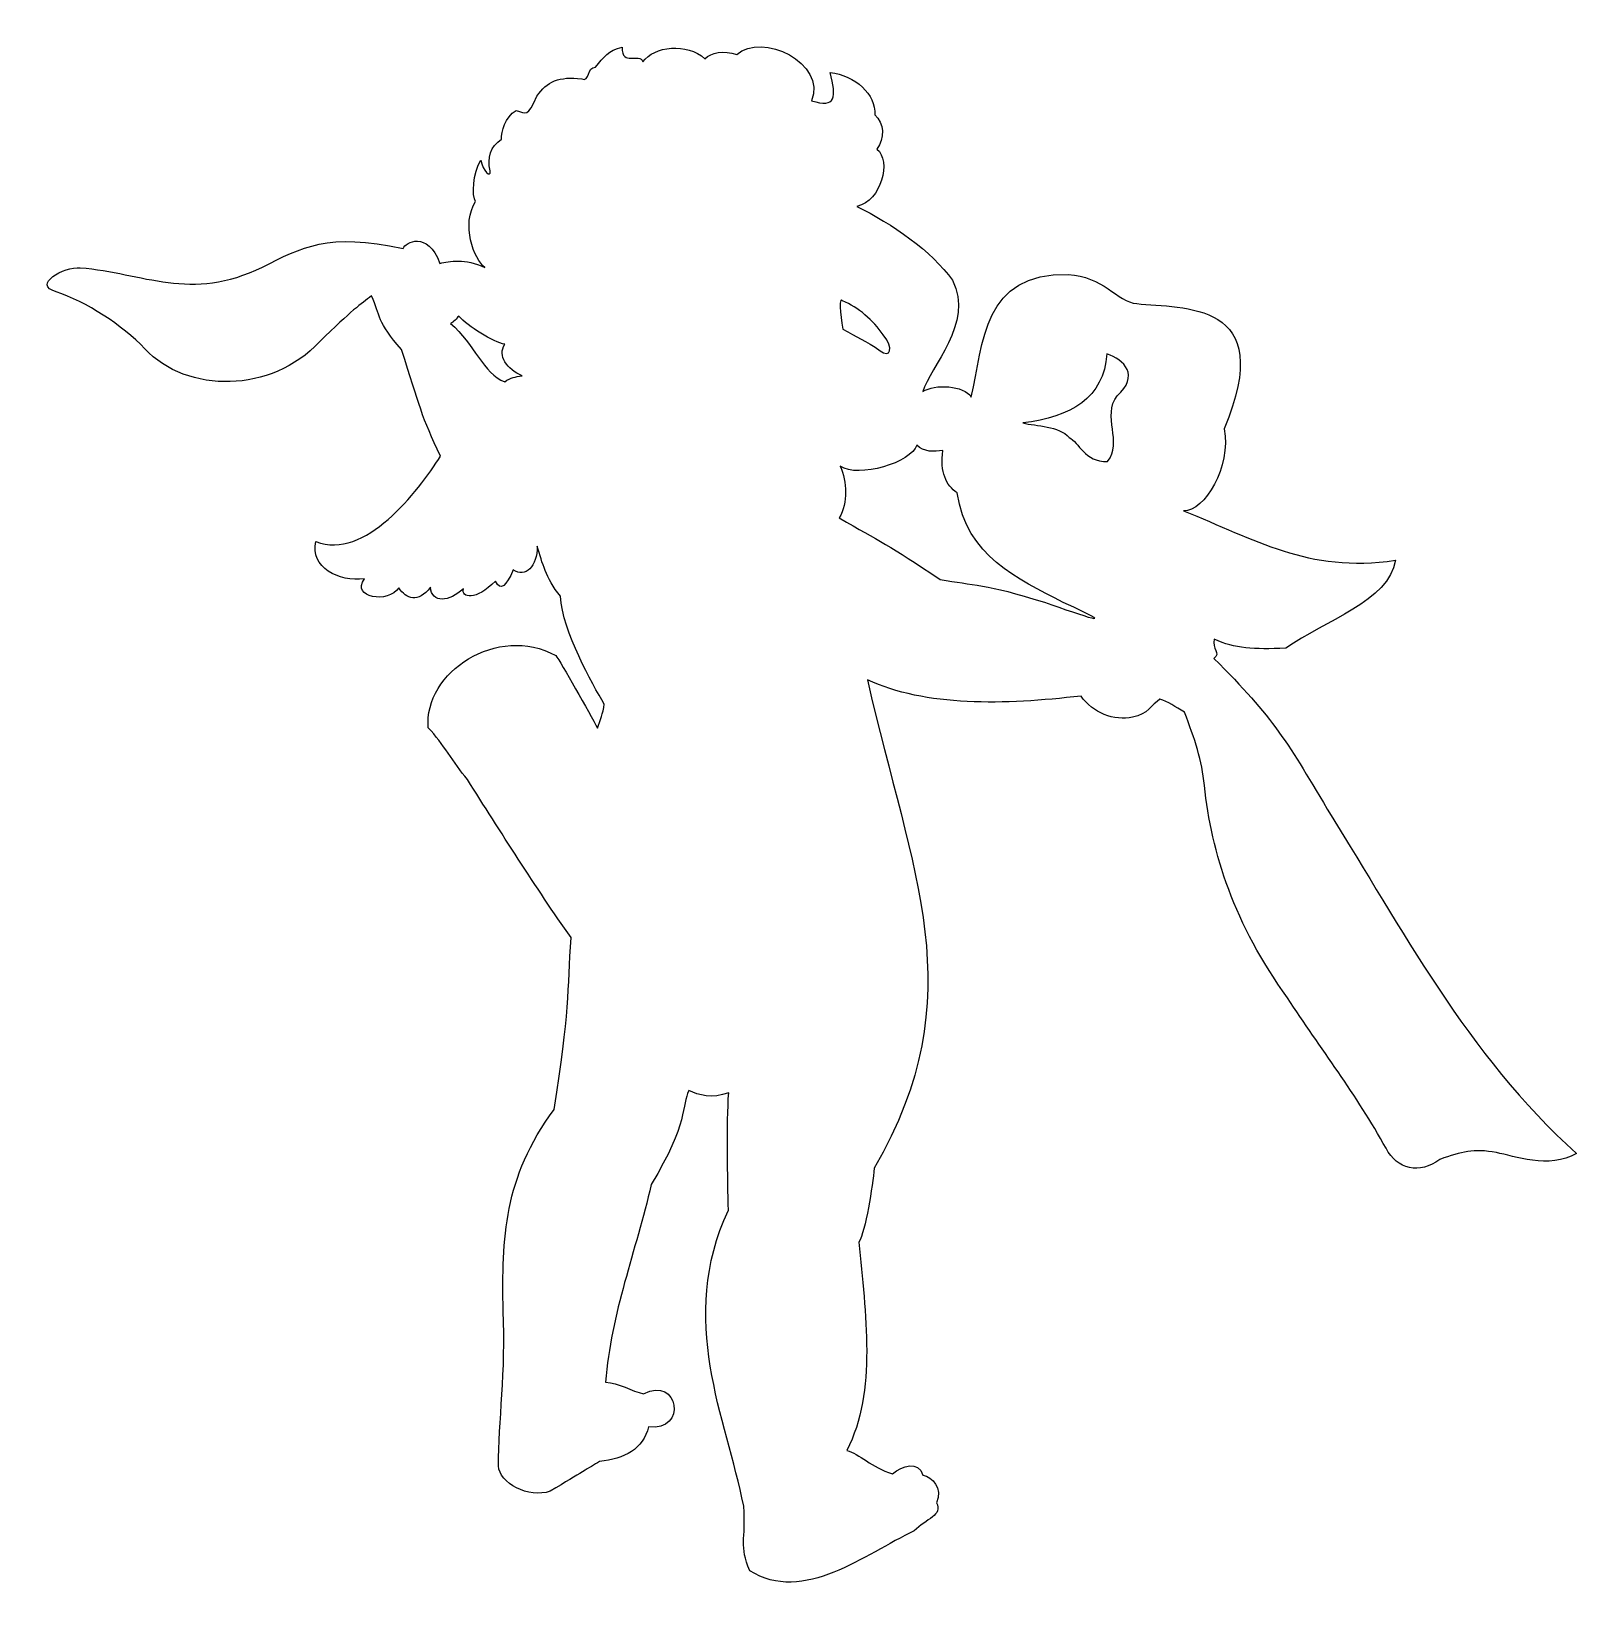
# Model space of a CAD drawing. Header units: centimetres. Extents: x -6.2 to 5.5, y -3.4 to 8.4.
import ezdxf

# ---------------------------------------------------------------- set-up
doc = ezdxf.new("R2010")
doc.units = ezdxf.units.CM
doc.header["$MEASUREMENT"] = 0
doc.layers.add('Layer 1', color=7, linetype='Continuous')

msp = doc.modelspace()

# ---------------------------------------------------------------- linework, layer by layer
at = {"layer": 'Layer 1'}
for points, knots in [([(-0.8604, 8.22371), (-0.96096, 8.25897), (-1.05046, 8.23923), (-1.10058, 8.19325), (-1.10058, 8.19325), (-1.23252, 8.31565), (-1.48504, 8.28847), (-1.56628, 8.16944), (-1.56628, 8.16944), (-1.59269, 8.24398), (-1.72599, 8.13152), (-1.72337, 8.27941), (-1.72337, 8.27941), (-1.82722, 8.25834), (-1.86015, 8.2083), (-1.92346, 8.12893), (-1.92346, 8.12893), (-1.98636, 8.13388), (-1.96657, 8.01491), (-2.02747, 8.04085), (-2.02747, 8.04085), (-2.19632, 8.0626), (-2.2906, 8.02306), (-2.36498, 7.91065), (-2.36498, 7.91065), (-2.43717, 7.75281), (-2.44292, 7.78028), (-2.52135, 7.80357), (-2.52135, 7.80357), (-2.60503, 7.75273), (-2.63392, 7.64668), (-2.63182, 7.5868), (-2.63182, 7.5868), (-2.71502, 7.53366), (-2.73939, 7.44612), (-2.71801, 7.34972), (-2.71801, 7.34972), (-2.7059, 7.28841), (-2.77413, 7.35099), (-2.78803, 7.42955), (-2.78803, 7.42955), (-2.8462, 7.33543), (-2.8572, 7.15719), (-2.82612, 7.11786), (-2.82612, 7.11786), (-2.93772, 6.94834), (-2.83866, 6.68163), (-2.75642, 6.62078), (-2.75642, 6.62078), (-2.90978, 6.69293), (-3.02022, 6.66752), (-3.09598, 6.65251), (-3.09598, 6.65251), (-3.18912, 6.90287), (-3.35697, 6.80987), (-3.37123, 6.76467), (-3.37123, 6.76467), (-3.94127, 6.88747), (-4.13369, 6.77198), (-4.43122, 6.6248), (-4.43122, 6.6248), (-4.9697, 6.35842), (-5.3307, 6.58225), (-5.80336, 6.61959), (-5.80336, 6.61959), (-5.92673, 6.63038), (-6.1707, 6.4899), (-5.98482, 6.4389), (-5.98482, 6.4389), (-5.76046, 6.3624), (-5.48645, 6.18868), (-5.31757, 6.00924), (-5.31757, 6.00924), (-4.99668, 5.66829), (-4.36348, 5.67384), (-4.00209, 6.06104), (-4.00209, 6.06104), (-3.7566, 6.30294), (-3.69275, 6.34435), (-3.60935, 6.40748), (-3.60935, 6.40748), (-3.54433, 6.25723), (-3.56951, 6.21296), (-3.38378, 6.00272), (-3.38378, 6.00272), (-3.24893, 5.58332), (-3.23272, 5.49296), (-3.08975, 5.20045), (-3.08975, 5.20045), (-3.26266, 4.93563), (-3.65802, 4.40958), (-4.03021, 4.5587), (-4.03021, 4.5587), (-4.07311, 4.36627), (-3.85857, 4.25041), (-3.6633, 4.2769), (-3.6633, 4.2769), (-3.77041, 4.1338), (-3.48093, 4.08826), (-3.40475, 4.20939), (-3.40475, 4.20939), (-3.34906, 4.12498), (-3.25886, 4.09225), (-3.16716, 4.21386), (-3.16716, 4.21386), (-3.15698, 4.08969), (-3.02512, 4.10372), (-2.91877, 4.20253), (-2.91877, 4.20253), (-2.93514, 4.13455), (-2.82597, 4.10822), (-2.67763, 4.26031), (-2.67763, 4.26031), (-2.63883, 4.1787), (-2.59466, 4.22487), (-2.54261, 4.34382), (-2.54261, 4.34382), (-2.45252, 4.28162), (-2.35994, 4.37268), (-2.36261, 4.52197), (-2.36261, 4.52197), (-2.32169, 4.39221), (-2.30031, 4.28918), (-2.18825, 4.14596), (-2.18825, 4.14596), (-2.17016, 3.87743), (-1.94749, 3.48576), (-1.85804, 3.33425), (-1.85804, 3.33425), (-1.86761, 3.26276), (-1.88804, 3.21379), (-1.90751, 3.15226), (-1.90751, 3.15226), (-1.96771, 3.26214), (-2.18469, 3.65187), (-2.22314, 3.70059), (-2.22314, 3.70059), (-2.6593, 3.93811), (-3.21839, 3.5748), (-3.18271, 3.15558), (-3.18271, 3.15558), (-3.06819, 3.03349), (-2.99563, 2.89769), (-2.88753, 2.76532), (-2.88753, 2.76532), (-2.64316, 2.37998), (-2.37151, 1.94879), (-2.10792, 1.57585), (-2.10792, 1.57585), (-2.13364, 1.17515), (-2.1182, 1.01398), (-2.23572, 0.2823), (-2.23572, 0.2823), (-2.61672, -0.23759), (-2.62783, -0.68062), (-2.61948, -1.23584), (-2.61948, -1.23584), (-2.59601, -1.68994), (-2.65606, -2.07062), (-2.65326, -2.40247), (-2.65326, -2.40247), (-2.65218, -2.52984), (-2.42454, -2.6494), (-2.2644, -2.59215), (-2.2644, -2.59215), (-2.02428, -2.44763), (-1.97972, -2.42059), (-1.8932, -2.36861), (-1.8932, -2.36861), (-1.70712, -2.35107), (-1.56444, -2.2732), (-1.52352, -2.10879), (-1.52352, -2.10879), (-1.23273, -2.14474), (-1.29441, -1.71992), (-1.56204, -1.85981), (-1.56204, -1.85981), (-1.64663, -1.83919), (-1.75405, -1.77569), (-1.84734, -1.77105), (-1.84734, -1.77105), (-1.80908, -1.25422), (-1.61822, -0.78266), (-1.50421, -0.28282), (-1.50421, -0.28282), (-1.22096, 0.18395), (-1.27659, 0.31436), (-1.22051, 0.42392), (-1.22051, 0.42392), (-1.14616, 0.38855), (-1.04754, 0.36116), (-0.92091, 0.40729), (-0.92091, 0.40729), (-0.93681, 0.1736), (-0.92942, -0.24576), (-0.923, -0.47638), (-0.923, -0.47638), (-1.30747, -1.29761), (-0.94057, -2.04531), (-0.80759, -2.70447), (-0.80759, -2.70447), (-0.78939, -2.96609), (-0.8446, -2.99772), (-0.76177, -3.19108), (-0.76177, -3.19108), (-0.35896, -3.44565), (0.10673, -3.06679), (0.47511, -2.89085), (0.47511, -2.89085), (0.56769, -2.80047), (0.69329, -2.77272), (0.64383, -2.67928), (0.64383, -2.67928), (0.69305, -2.56867), (0.6114, -2.48356), (0.54213, -2.47092), (0.54213, -2.47092), (0.50659, -2.36078), (0.38856, -2.40074), (0.31218, -2.46066), (0.31218, -2.46066), (0.15268, -2.41297), (0.06267, -2.31065), (-0.03085, -2.28489), (-0.03085, -2.28489), (0.19608, -1.84001), (0.10935, -1.25252), (0.05996, -0.71655), (0.05996, -0.71655), (0.10894, -0.63937), (0.16301, -0.28887), (0.17562, -0.16108), (0.17562, -0.16108), (0.93088, 1.14969), (0.454, 2.05273), (0.12328, 3.51756), (0.12328, 3.51756), (0.55781, 3.31209), (1.15731, 3.32664), (1.73188, 3.3948), (1.73188, 3.3948), (1.81903, 3.26747), (1.98344, 3.20561), (2.12001, 3.23436), (2.12001, 3.23436), (2.23467, 3.25849), (2.26359, 3.32759), (2.32654, 3.37099), (2.32654, 3.37099), (2.38675, 3.35414), (2.44135, 3.31196), (2.51162, 3.27286), (2.51162, 3.27286), (2.58872, 3.07376), (2.64246, 2.90716), (2.66148, 2.72183), (2.66148, 2.72183), (2.71183, 2.21316), (2.88951, 1.6726), (3.28636, 1.12329), (3.28636, 1.12329), (3.53368, 0.74426), (3.80759, 0.38939), (4.02885, -0.01055), (4.02885, -0.01055), (4.11148, -0.16997), (4.28049, -0.2088), (4.4335, -0.09399), (4.4335, -0.09399), (4.59925, -0.03583), (4.68715, -0.00984), (4.86036, -0.04334), (4.86036, -0.04334), (4.98962, -0.06768), (5.25598, -0.16966), (5.46304, -0.05025), (5.46304, -0.05025), (4.63857, 0.6904), (4.12899, 1.67966), (3.61475, 2.494), (3.61475, 2.494), (3.29355, 3.03873), (3.18306, 3.23066), (2.7324, 3.67817), (2.7324, 3.67817), (2.78833, 3.71956), (2.71604, 3.75001), (2.73444, 3.82171), (2.73444, 3.82171), (2.89521, 3.75205), (3.02749, 3.74304), (3.27452, 3.75579), (3.27452, 3.75579), (3.56378, 3.95985), (4.05549, 4.11076), (4.0989, 4.41645), (4.0989, 4.41645), (3.4326, 4.3209), (3.04586, 4.57557), (2.50316, 4.78859), (2.50316, 4.78859), (2.66195, 4.78519), (2.8666, 5.1215), (2.80918, 5.40625), (2.80918, 5.40625), (3.2201, 6.38013), (2.49363, 6.3109), (2.15171, 6.3492), (2.15171, 6.3492), (2.00448, 6.36192), (1.89348, 6.55941), (1.63608, 6.56738), (1.63608, 6.56738), (0.99098, 6.58734), (0.99862, 6.04784), (0.90586, 5.64555), (0.90586, 5.64555), (0.85163, 5.73585), (0.62851, 5.74484), (0.54147, 5.68825), (0.54147, 5.68825), (0.5926, 5.86904), (0.93021, 6.2025), (0.76474, 6.5247), (0.76474, 6.5247), (0.60829, 6.74669), (0.30658, 6.95137), (0.04476, 7.08135), (0.04476, 7.08135), (0.23057, 7.12112), (0.30433, 7.42732), (0.19546, 7.51168), (0.19546, 7.51168), (0.25481, 7.59362), (0.25259, 7.71022), (0.17833, 7.77011), (0.17833, 7.77011), (0.18929, 7.92654), (0.03342, 8.06578), (-0.15776, 8.09062), (-0.15776, 8.09062), (-0.10756, 7.90279), (-0.112, 7.81836), (-0.29792, 7.87713), (-0.29792, 7.87713), (-0.17742, 8.15893), (-0.67449, 8.39837), (-0.86039, 8.22374), (-0.86039, 8.22374), (-0.86039, 8.22374), (-0.86038, 8.22374), (-0.86038, 8.22374), (-0.86038, 8.22374), (-0.86038, 8.22374), (-0.8604, 8.22371), (-0.8604, 8.22371)], [0, 0, 0, 0, 0.01111111, 0.01111111, 0.01111111, 0.01111111, 0.02222222, 0.02222222, 0.02222222, 0.02222222, 0.03333333, 0.03333333, 0.03333333, 0.03333333, 0.04444444, 0.04444444, 0.04444444, 0.04444444, 0.05555556, 0.05555556, 0.05555556, 0.05555556, 0.06666667, 0.06666667, 0.06666667, 0.06666667, 0.07777778, 0.07777778, 0.07777778, 0.07777778, 0.08888889, 0.08888889, 0.08888889, 0.08888889, 0.1, 0.1, 0.1, 0.1, 0.11111111, 0.11111111, 0.11111111, 0.11111111, 0.12222222, 0.12222222, 0.12222222, 0.12222222, 0.13333333, 0.13333333, 0.13333333, 0.13333333, 0.14444444, 0.14444444, 0.14444444, 0.14444444, 0.15555556, 0.15555556, 0.15555556, 0.15555556, 0.16666667, 0.16666667, 0.16666667, 0.16666667, 0.17777778, 0.17777778, 0.17777778, 0.17777778, 0.18888889, 0.18888889, 0.18888889, 0.18888889, 0.2, 0.2, 0.2, 0.2, 0.21111111, 0.21111111, 0.21111111, 0.21111111, 0.22222222, 0.22222222, 0.22222222, 0.22222222, 0.23333333, 0.23333333, 0.23333333, 0.23333333, 0.24444444, 0.24444444, 0.24444444, 0.24444444, 0.25555556, 0.25555556, 0.25555556, 0.25555556, 0.26666667, 0.26666667, 0.26666667, 0.26666667, 0.27777778, 0.27777778, 0.27777778, 0.27777778, 0.28888889, 0.28888889, 0.28888889, 0.28888889, 0.3, 0.3, 0.3, 0.3, 0.31111111, 0.31111111, 0.31111111, 0.31111111, 0.32222222, 0.32222222, 0.32222222, 0.32222222, 0.33333333, 0.33333333, 0.33333333, 0.33333333, 0.34444444, 0.34444444, 0.34444444, 0.34444444, 0.35555556, 0.35555556, 0.35555556, 0.35555556, 0.36666667, 0.36666667, 0.36666667, 0.36666667, 0.37777778, 0.37777778, 0.37777778, 0.37777778, 0.38888889, 0.38888889, 0.38888889, 0.38888889, 0.4, 0.4, 0.4, 0.4, 0.41111111, 0.41111111, 0.41111111, 0.41111111, 0.42222222, 0.42222222, 0.42222222, 0.42222222, 0.43333333, 0.43333333, 0.43333333, 0.43333333, 0.44444444, 0.44444444, 0.44444444, 0.44444444, 0.45555556, 0.45555556, 0.45555556, 0.45555556, 0.46666667, 0.46666667, 0.46666667, 0.46666667, 0.47777778, 0.47777778, 0.47777778, 0.47777778, 0.48888889, 0.48888889, 0.48888889, 0.48888889, 0.5, 0.5, 0.5, 0.5, 0.51111111, 0.51111111, 0.51111111, 0.51111111, 0.52222222, 0.52222222, 0.52222222, 0.52222222, 0.53333333, 0.53333333, 0.53333333, 0.53333333, 0.54444444, 0.54444444, 0.54444444, 0.54444444, 0.55555556, 0.55555556, 0.55555556, 0.55555556, 0.56666667, 0.56666667, 0.56666667, 0.56666667, 0.57777778, 0.57777778, 0.57777778, 0.57777778, 0.58888889, 0.58888889, 0.58888889, 0.58888889, 0.6, 0.6, 0.6, 0.6, 0.61111111, 0.61111111, 0.61111111, 0.61111111, 0.62222222, 0.62222222, 0.62222222, 0.62222222, 0.63333333, 0.63333333, 0.63333333, 0.63333333, 0.64444444, 0.64444444, 0.64444444, 0.64444444, 0.65555556, 0.65555556, 0.65555556, 0.65555556, 0.66666667, 0.66666667, 0.66666667, 0.66666667, 0.67777778, 0.67777778, 0.67777778, 0.67777778, 0.68888889, 0.68888889, 0.68888889, 0.68888889, 0.7, 0.7, 0.7, 0.7, 0.71111111, 0.71111111, 0.71111111, 0.71111111, 0.72222222, 0.72222222, 0.72222222, 0.72222222, 0.73333333, 0.73333333, 0.73333333, 0.73333333, 0.74444444, 0.74444444, 0.74444444, 0.74444444, 0.75555556, 0.75555556, 0.75555556, 0.75555556, 0.76666667, 0.76666667, 0.76666667, 0.76666667, 0.77777778, 0.77777778, 0.77777778, 0.77777778, 0.78888889, 0.78888889, 0.78888889, 0.78888889, 0.8, 0.8, 0.8, 0.8, 0.81111111, 0.81111111, 0.81111111, 0.81111111, 0.82222222, 0.82222222, 0.82222222, 0.82222222, 0.83333333, 0.83333333, 0.83333333, 0.83333333, 0.84444444, 0.84444444, 0.84444444, 0.84444444, 0.85555556, 0.85555556, 0.85555556, 0.85555556, 0.86666667, 0.86666667, 0.86666667, 0.86666667, 0.87777778, 0.87777778, 0.87777778, 0.87777778, 0.88888889, 0.88888889, 0.88888889, 0.88888889, 0.9, 0.9, 0.9, 0.9, 0.91111111, 0.91111111, 0.91111111, 0.91111111, 0.92222222, 0.92222222, 0.92222222, 0.92222222, 0.93333333, 0.93333333, 0.93333333, 0.93333333, 0.94444444, 0.94444444, 0.94444444, 0.94444444, 0.95555556, 0.95555556, 0.95555556, 0.95555556, 0.96666667, 0.96666667, 0.96666667, 0.96666667, 0.97777778, 0.97777778, 0.97777778, 0.97777778, 1, 1, 1, 1]), ([(-0.06306, 6.37077), (0.05471, 6.32231), (0.16606, 6.22426), (0.24278, 6.11311), (0.24278, 6.11311), (0.33015, 6.01146), (0.2913, 5.93574), (0.22042, 5.99479), (0.22042, 5.99479), (0.11011, 6.07479), (0.04115, 6.09448), (-0.06088, 6.15804), (-0.06088, 6.15804), (-0.0823, 6.27327), (-0.09116, 6.413), (-0.06308, 6.37078), (-0.06308, 6.37078), (-0.06308, 6.37078), (-0.06307, 6.37078), (-0.06307, 6.37078), (-0.06307, 6.37078), (-0.06307, 6.37078), (-0.06306, 6.37077), (-0.06306, 6.37077)], [0, 0, 0, 0, 0.14285714, 0.14285714, 0.14285714, 0.14285714, 0.28571429, 0.28571429, 0.28571429, 0.28571429, 0.42857143, 0.42857143, 0.42857143, 0.42857143, 0.57142857, 0.57142857, 0.57142857, 0.57142857, 0.71428571, 0.71428571, 0.71428571, 0.71428571, 1, 1, 1, 1]), ([(-2.95302, 6.25601), (-2.88496, 6.17633), (-2.69371, 6.06069), (-2.60624, 6.04327), (-2.60624, 6.04327), (-2.66421, 5.95524), (-2.58965, 5.85544), (-2.47563, 5.80579), (-2.47563, 5.80579), (-2.53192, 5.79512), (-2.55939, 5.79757), (-2.60727, 5.75931), (-2.60727, 5.75931), (-2.76867, 5.82142), (-2.83504, 6.0462), (-3.01441, 6.20046), (-3.01441, 6.20046), (-2.99297, 6.2093), (-2.96844, 6.23872), (-2.95301, 6.25601), (-2.95301, 6.25601), (-2.95301, 6.25601), (-2.95302, 6.25601), (-2.95302, 6.25601)], [0, 0, 0, 0, 0.14285714, 0.14285714, 0.14285714, 0.14285714, 0.28571429, 0.28571429, 0.28571429, 0.28571429, 0.42857143, 0.42857143, 0.42857143, 0.42857143, 0.57142857, 0.57142857, 0.57142857, 0.57142857, 0.71428571, 0.71428571, 0.71428571, 0.71428571, 1, 1, 1, 1]), ([(1.926, 5.97115), (2.05794, 5.92894), (2.17461, 5.80507), (2.00412, 5.65517), (2.00412, 5.65517), (1.88779, 5.50325), (2.04963, 5.30483), (1.93196, 5.16102), (1.93196, 5.16102), (1.75683, 5.15532), (1.71825, 5.30507), (1.64183, 5.34142), (1.64183, 5.34142), (1.56699, 5.42985), (1.39562, 5.4254), (1.29355, 5.45094), (1.29355, 5.45094), (1.65326, 5.49219), (1.90682, 5.64147), (1.926, 5.97115)], [0, 0, 0, 0, 0.16666667, 0.16666667, 0.16666667, 0.16666667, 0.33333333, 0.33333333, 0.33333333, 0.33333333, 0.5, 0.5, 0.5, 0.5, 0.66666667, 0.66666667, 0.66666667, 0.66666667, 1, 1, 1, 1]), ([(0.69197, 5.24315), (0.66843, 5.08158), (0.7163, 4.98048), (0.79929, 4.92484), (0.79929, 4.92484), (0.87229, 4.44468), (1.24955, 4.28147), (1.59879, 4.09899), (1.59879, 4.09899), (2.06298, 3.88685), (1.75196, 3.99987), (1.45589, 4.10029), (1.45589, 4.10029), (1.00814, 4.24306), (0.92321, 4.22565), (0.67042, 4.27257), (0.67042, 4.27257), (0.28284, 4.53282), (0.21683, 4.55964), (-0.08808, 4.73516), (-0.08808, 4.73516), (-0.02273, 4.851), (-0.03137, 5.00676), (-0.08035, 5.12562), (-0.08035, 5.12562), (0.05497, 5.03059), (0.45611, 5.15477), (0.49532, 5.28272), (0.49532, 5.28272), (0.54764, 5.2312), (0.62498, 5.23223), (0.69197, 5.24315)], [0, 0, 0, 0, 0.11111111, 0.11111111, 0.11111111, 0.11111111, 0.22222222, 0.22222222, 0.22222222, 0.22222222, 0.33333333, 0.33333333, 0.33333333, 0.33333333, 0.44444444, 0.44444444, 0.44444444, 0.44444444, 0.55555556, 0.55555556, 0.55555556, 0.55555556, 0.66666667, 0.66666667, 0.66666667, 0.66666667, 0.77777778, 0.77777778, 0.77777778, 0.77777778, 1, 1, 1, 1])]:
    msp.add_open_spline(points, degree=3, knots=knots, dxfattribs=at)

doc.saveas('drawing.dxf')
